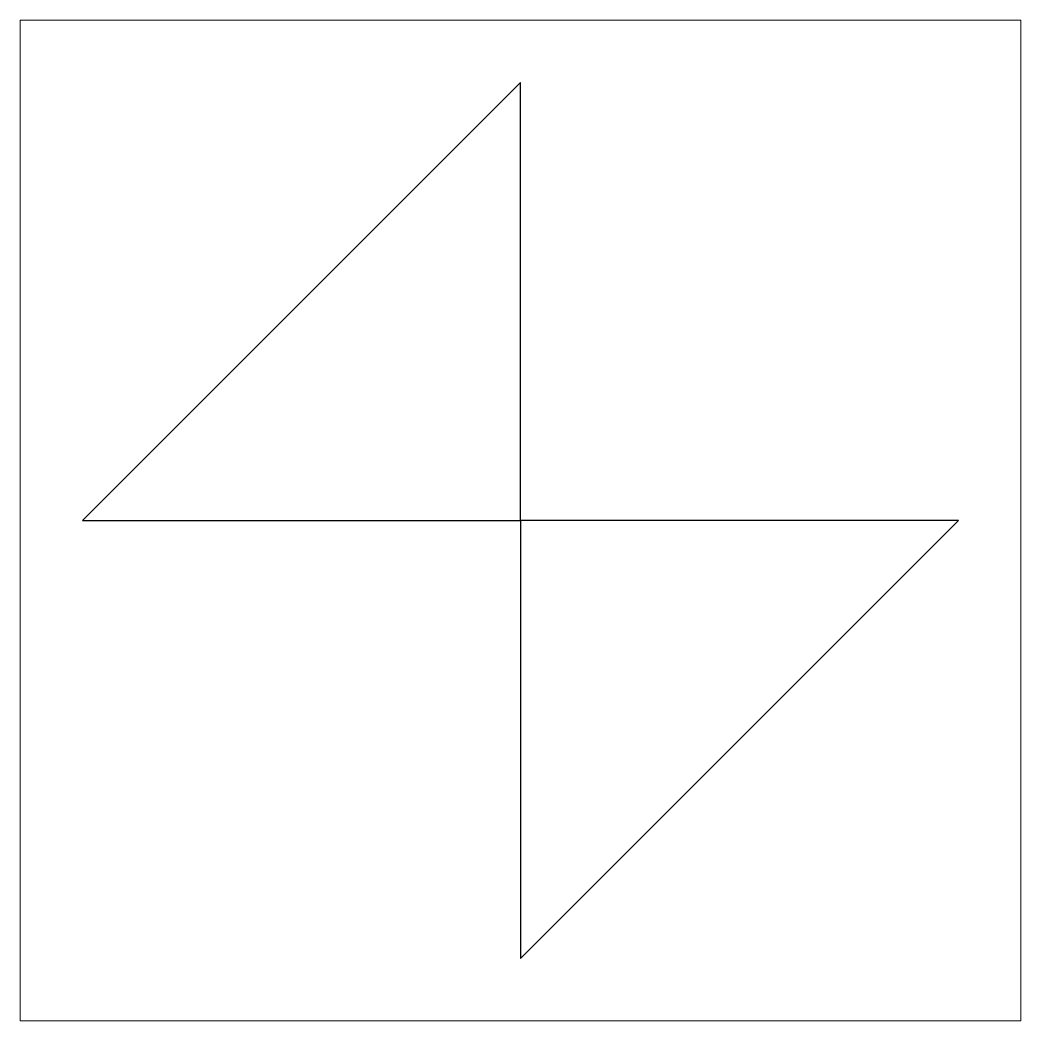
# Model space of a CAD drawing. Header units: millimetres. Extents: x 0 to 16, y 0 to 16.
import ezdxf

# ---------------------------------------------------------------- set-up
doc = ezdxf.new("R2010")
doc.units = ezdxf.units.MM
doc.layers.get('0').update_dxf_attribs({"lineweight": 15, "true_color": 0xffffff})
doc.layers.add('layer 1', color=7, linetype='Continuous', lineweight=25, true_color=0xffffff)

msp = doc.modelspace()

# ---------------------------------------------------------------- linework, layer by layer
for p, q in [((16, 16), (0, 16)), ((0, 16), (0, 0)), ((16, 0), (16, 16)), ((0, 0), (16, 0))]:
    msp.add_line(p, q)
at = {"layer": 'layer 1'}
for p, q in [((8, 15), (1, 8)), ((8, 8), (8, 15)), ((1, 8), (8, 8)), ((8, 8), (8, 1)), ((8, 1), (15, 8)), ((15, 8), (8, 8))]:
    msp.add_line(p, q, dxfattribs=at)

doc.saveas('drawing.dxf')
